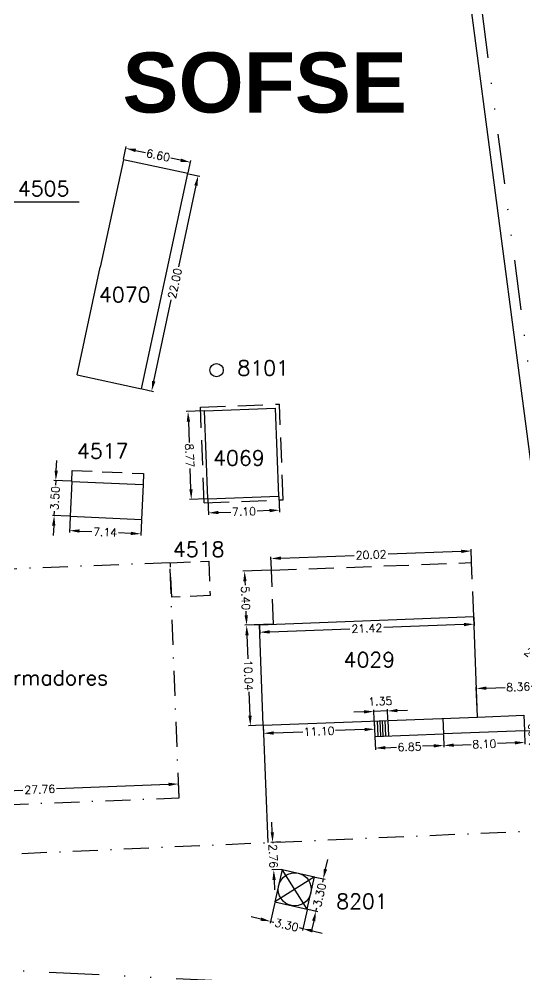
# Model space of a CAD drawing. Header units: metres. Extents: x -2640 to -492, y 2614 to 2999.
# Drawn here: x -1172.5 to -1121.9, y 2753.8 to 2849.3 of the extents above; entities that cross this region are included whole.
import ezdxf

# ---------------------------------------------------------------- set-up
doc = ezdxf.new("R2010")
doc.units = ezdxf.units.M
doc.header["$LTSCALE"] = 10
doc.header["$MEASUREMENT"] = 0
for name, pattern in [('DASHDOT2', [0.5, 0.25, -0.125, 0, -0.125]), ('DIVIDE', [1.25, 0.5, -0.25, 0, -0.25, 0, -0.25]), ('HIDDEN', [0.375, 0.25, -0.125])]:
    doc.linetypes.add(name, pattern=pattern)
doc.layers.get('DEFPOINTS').update_dxf_attribs({"linetype": 'CONTINUOUS'})
for name, color, linetype in [('CALLES', 2, 'CONTINUOUS'), ('COTAS', 2, 'CONTINUOUS'), ('EDIFICIOS', 4, 'CONTINUOUS'), ('LIMITE', 2, 'DASHDOT2'), ('LINE_02', 2, 'CONTINUOUS'), ('PROYEC', 2, 'HIDDEN'), ('TEXT-03', 3, 'CONTINUOUS'), ('Titulo (Solo límites)', 102, 'DIVIDE'), ('TMR', 220, 'CONTINUOUS')]:
    doc.layers.add(name, color=color, linetype=linetype)
doc.styles.add('ROMANS', font='romans.shx')
doc.styles.add('SANSSERIFBOLD', font='sasb____.pfb', dxfattribs={"width": 0.8, "height": 8})
doc.dimstyles.new('CHICAS', dxfattribs={"dimtxt": 0.8, "dimasz": 1, "dimexe": 0.18, "dimexo": 0.0625, "dimgap": 0.09, "dimtad": 0, "dimzin": 0, "dimdsep": 46, "dimtxsty": 'ROMANS', "dimcen": 0.09, "dimclrd": 1, "dimclre": 1, "dimclrt": 7, "dimadec": 0, "dimazin": 0, "dimtfac": 1, "dimtmove": 2, "dimatfit": 3, "dimfxl": 0, "dimtolj": 1, "dimtzin": 0, "dimarcsym": 0})

# ---------------------------------------------------------------- blocks, each defined once
blk = doc.blocks.new('*D317')
at = {"layer": 'COTAS', "color": 1, "lineweight": -2}
for p, q in [((-1153.996, 2810.12), (-1155.772, 2810.053)), ((-1155.555, 2809.061), (-1155.476, 2806.986)), ((-1155.299, 2802.296), (-1155.378, 2804.37)), ((-1153.665, 2801.356), (-1155.442, 2801.289))]:
    blk.add_line(p, q, dxfattribs=at)
at = {"layer": 'COTAS', "color": 1}
for points in [[(-1155.388, 2809.067), (-1155.721, 2809.054), (-1155.592, 2810.06)], [(-1155.133, 2802.302), (-1155.466, 2802.289), (-1155.262, 2801.296)]]:
    blk.add_solid(points, dxfattribs=at)
at = {"layer": 'DEFPOINTS', "color": 0}
for p in [(-1155.592, 2810.06), (-1153.933, 2810.123), (-1153.603, 2801.359)]:
    blk.add_point(p, dxfattribs=at)
at = {"layer": 'COTAS', "color": 7, "insert": (-1155.427, 2805.678), "char_height": 0.8, "attachment_point": 5, "rotation": 272.16003, "style": 'ROMANS'}
blk.add_mtext('\\A1;8.77', dxfattribs=at)
blk = doc.blocks.new('*D318')
at = {"layer": 'COTAS', "color": 1, "lineweight": -2}
for p, q in [((-1153.601, 2801.296), (-1153.543, 2799.76)), ((-1146.506, 2801.564), (-1146.448, 2800.027)), ((-1152.55, 2799.977), (-1151.31, 2800.024)), ((-1147.454, 2800.169), (-1148.694, 2800.123))]:
    blk.add_line(p, q, dxfattribs=at)
at = {"layer": 'COTAS', "color": 1}
for points in [[(-1152.556, 2800.144), (-1152.544, 2799.811), (-1153.549, 2799.939)], [(-1147.46, 2800.336), (-1147.447, 2800.003), (-1146.454, 2800.207)]]:
    blk.add_solid(points, dxfattribs=at)
at = {"layer": 'DEFPOINTS', "color": 0}
for p in [(-1153.603, 2801.359), (-1146.508, 2801.626), (-1153.549, 2799.939)]:
    blk.add_point(p, dxfattribs=at)
at = {"layer": 'COTAS', "color": 7, "insert": (-1150.002, 2800.073), "char_height": 0.8, "attachment_point": 5, "rotation": 2.16003, "style": 'ROMANS'}
blk.add_mtext('\\A1;7.10', dxfattribs=at)
blk = doc.blocks.new('*D319')
at = {"layer": 'COTAS', "color": 1, "lineweight": -2}
for p, q in [((-1147.322, 2794.211), (-1150.122, 2794.105)), ((-1149.905, 2793.112), (-1149.89, 2792.722)), ((-1149.777, 2789.715), (-1149.791, 2790.105)), ((-1147.118, 2788.814), (-1149.919, 2788.709))]:
    blk.add_line(p, q, dxfattribs=at)
at = {"layer": 'COTAS', "color": 1}
for points in [[(-1149.738, 2793.119), (-1150.071, 2793.106), (-1149.942, 2794.112)], [(-1149.61, 2789.721), (-1149.943, 2789.709), (-1149.739, 2788.715)]]:
    blk.add_solid(points, dxfattribs=at)
at = {"layer": 'DEFPOINTS', "color": 0}
for p in [(-1147.259, 2794.213), (-1149.739, 2788.715), (-1147.056, 2788.817)]:
    blk.add_point(p, dxfattribs=at)
at = {"layer": 'COTAS', "color": 7, "insert": (-1149.841, 2791.414), "char_height": 0.8, "attachment_point": 5, "rotation": 272.16003, "style": 'ROMANS'}
blk.add_mtext('\\A1;5.40', dxfattribs=at)
blk = doc.blocks.new('*D320')
at = {"layer": 'COTAS', "color": 1, "lineweight": -2}
for p, q in [((-1128.296, 2796.092), (-1135.611, 2795.816)), ((-1127.256, 2795.03), (-1127.304, 2796.31)), ((-1147.261, 2794.275), (-1147.31, 2795.555)), ((-1146.304, 2795.413), (-1138.989, 2795.689))]:
    blk.add_line(p, q, dxfattribs=at)
at = {"layer": 'COTAS', "color": 1}
for points in [[(-1128.303, 2796.259), (-1128.29, 2795.925), (-1127.297, 2796.13)], [(-1146.31, 2795.579), (-1146.297, 2795.246), (-1147.303, 2795.375)]]:
    blk.add_solid(points, dxfattribs=at)
at = {"layer": 'DEFPOINTS', "color": 0}
for p in [(-1127.297, 2796.13), (-1147.259, 2794.213), (-1127.253, 2794.967)]:
    blk.add_point(p, dxfattribs=at)
at = {"layer": 'COTAS', "color": 7, "insert": (-1137.3, 2795.752), "char_height": 0.8, "attachment_point": 5, "rotation": 2.16003, "style": 'ROMANS'}
blk.add_mtext('\\A1;20.02', dxfattribs=at)
blk = doc.blocks.new('*D321')
at = {"layer": 'COTAS', "color": 1, "lineweight": -2}
for p, q in [((-1162.034, 2835.291), (-1161.765, 2836.536)), ((-1160.826, 2836.149), (-1159.838, 2835.936)), ((-1156.329, 2835.18), (-1157.316, 2835.393)), ((-1155.582, 2833.9), (-1155.314, 2835.145))]:
    blk.add_line(p, q, dxfattribs=at)
at = {"layer": 'COTAS', "color": 1}
for points in [[(-1160.791, 2836.312), (-1160.861, 2835.986), (-1161.803, 2836.36)], [(-1156.294, 2835.343), (-1156.364, 2835.017), (-1155.351, 2834.969)]]:
    blk.add_solid(points, dxfattribs=at)
at = {"layer": 'DEFPOINTS', "color": 0}
for p in [(-1161.803, 2836.36), (-1162.047, 2835.23), (-1155.595, 2833.839)]:
    blk.add_point(p, dxfattribs=at)
at = {"layer": 'COTAS', "color": 7, "insert": (-1158.577, 2835.664), "char_height": 0.8, "attachment_point": 5, "rotation": 347.83681, "style": 'ROMANS'}
blk.add_mtext('\\A1;6.60', dxfattribs=at)
blk = doc.blocks.new('*D322')
at = {"layer": 'COTAS', "color": 1, "lineweight": -2}
for p, q in [((-1155.534, 2833.826), (-1154.412, 2833.584)), ((-1154.799, 2832.645), (-1156.55, 2824.521)), ((-1159.013, 2813.094), (-1157.262, 2821.217)), ((-1160.169, 2812.32), (-1159.048, 2812.078))]:
    blk.add_line(p, q, dxfattribs=at)
at = {"layer": 'COTAS', "color": 1}
for points in [[(-1154.962, 2832.68), (-1154.636, 2832.61), (-1154.588, 2833.622)], [(-1159.176, 2813.129), (-1158.85, 2813.059), (-1159.224, 2812.116)]]:
    blk.add_solid(points, dxfattribs=at)
at = {"layer": 'DEFPOINTS', "color": 0}
for p in [(-1155.595, 2833.839), (-1160.23, 2812.333), (-1159.224, 2812.116)]:
    blk.add_point(p, dxfattribs=at)
at = {"layer": 'COTAS', "color": 7, "insert": (-1156.906, 2822.869), "char_height": 0.8, "attachment_point": 5, "rotation": 77.83681, "style": 'ROMANS'}
blk.add_mtext('\\A1;22.00', dxfattribs=at)
blk = doc.blocks.new('*D332')
at = {"layer": 'COTAS', "color": 1, "lineweight": -2}
for p, q in [((-1118.445, 2783.249), (-1118.418, 2782.527)), ((-1126.674, 2779.601), (-1126.786, 2782.571)), ((-1125.78, 2782.429), (-1123.91, 2782.5)), ((-1119.424, 2782.669), (-1121.294, 2782.598))]:
    blk.add_line(p, q, dxfattribs=at)
at = {"layer": 'COTAS', "color": 1}
for points in [[(-1119.43, 2782.836), (-1119.418, 2782.502), (-1118.425, 2782.707)], [(-1125.786, 2782.596), (-1125.773, 2782.263), (-1126.779, 2782.392)]]:
    blk.add_solid(points, dxfattribs=at)
at = {"layer": 'DEFPOINTS', "color": 0}
for p in [(-1118.448, 2783.311), (-1118.425, 2782.707), (-1126.671, 2779.538)]:
    blk.add_point(p, dxfattribs=at)
at = {"layer": 'COTAS', "color": 7, "insert": (-1122.602, 2782.549), "char_height": 0.8, "attachment_point": 5, "rotation": 2.16003, "style": 'ROMANS'}
blk.add_mtext('\\A1;8.36', dxfattribs=at)
blk = doc.blocks.new('*D333')
at = {"layer": 'COTAS', "color": 1, "lineweight": -2}
for p, q in [((-1119.685, 2779.262), (-1119.723, 2780.261)), ((-1121.924, 2778.176), (-1119.468, 2778.269)), ((-1119.648, 2778.262), (-1119.61, 2777.263)), ((-1118.284, 2777.313), (-1119.79, 2777.256)), ((-1119.572, 2776.264), (-1119.535, 2775.264))]:
    blk.add_line(p, q, dxfattribs=at)
at = {"layer": 'COTAS', "color": 1}
for points in [[(-1119.852, 2779.255), (-1119.519, 2779.268), (-1119.648, 2778.262)], [(-1119.739, 2776.257), (-1119.406, 2776.27), (-1119.61, 2777.263)]]:
    blk.add_solid(points, dxfattribs=at)
at = {"layer": 'DEFPOINTS', "color": 0}
for p in [(-1121.987, 2778.174), (-1119.61, 2777.263), (-1118.222, 2777.315)]:
    blk.add_point(p, dxfattribs=at)
at = {"layer": 'COTAS', "color": 7, "insert": (-1121.143, 2777.705), "char_height": 0.8, "attachment_point": 5, "rotation": 92.16003, "style": 'ROMANS'}
blk.add_mtext('\\A1;1.00', dxfattribs=at)
blk = doc.blocks.new('*D336')
at = {"layer": 'COTAS', "color": 1, "lineweight": -2}
for p, q in [((-1121.984, 2778.112), (-1121.936, 2776.822)), ((-1130.078, 2777.806), (-1130.03, 2776.517)), ((-1129.037, 2776.735), (-1127.298, 2776.8)), ((-1122.942, 2776.964), (-1124.681, 2776.899))]:
    blk.add_line(p, q, dxfattribs=at)
at = {"layer": 'COTAS', "color": 1}
for points in [[(-1122.948, 2777.131), (-1122.935, 2776.798), (-1121.942, 2777.002)], [(-1129.044, 2776.901), (-1129.031, 2776.568), (-1130.037, 2776.697)]]:
    blk.add_solid(points, dxfattribs=at)
at = {"layer": 'DEFPOINTS', "color": 0}
for p in [(-1121.987, 2778.174), (-1130.081, 2777.869), (-1121.942, 2777.002)]:
    blk.add_point(p, dxfattribs=at)
at = {"layer": 'COTAS', "color": 7, "insert": (-1125.99, 2776.849), "char_height": 0.8, "attachment_point": 5, "rotation": 2.16003, "style": 'ROMANS'}
blk.add_mtext('\\A1;8.10', dxfattribs=at)
blk = doc.blocks.new('*D337')
at = {"layer": 'COTAS', "color": 1, "lineweight": -2}
for p, q in [((-1136.924, 2777.548), (-1136.875, 2776.259)), ((-1130.078, 2777.806), (-1130.03, 2776.517)), ((-1135.882, 2776.476), (-1134.748, 2776.519)), ((-1131.036, 2776.659), (-1132.17, 2776.616))]:
    blk.add_line(p, q, dxfattribs=at)
at = {"layer": 'COTAS', "color": 1}
for points in [[(-1135.889, 2776.643), (-1135.876, 2776.31), (-1136.882, 2776.439)], [(-1131.042, 2776.826), (-1131.03, 2776.493), (-1130.037, 2776.697)]]:
    blk.add_solid(points, dxfattribs=at)
at = {"layer": 'DEFPOINTS', "color": 0}
for p in [(-1136.926, 2777.611), (-1130.081, 2777.869), (-1136.882, 2776.439)]:
    blk.add_point(p, dxfattribs=at)
at = {"layer": 'COTAS', "color": 7, "insert": (-1133.459, 2776.568), "char_height": 0.8, "attachment_point": 5, "rotation": 2.16003, "style": 'ROMANS'}
blk.add_mtext('\\A1;6.85', dxfattribs=at)
blk = doc.blocks.new('*D338')
at = {"layer": 'COTAS', "color": 1, "lineweight": -2}
for p, q in [((-1138.019, 2780.06), (-1139.018, 2780.022)), ((-1136.986, 2779.212), (-1137.027, 2780.277)), ((-1135.671, 2780.148), (-1137.02, 2780.097)), ((-1135.637, 2779.263), (-1135.678, 2780.328)), ((-1134.671, 2780.186), (-1133.672, 2780.224))]:
    blk.add_line(p, q, dxfattribs=at)
at = {"layer": 'COTAS', "color": 1}
for points in [[(-1138.025, 2780.226), (-1138.013, 2779.893), (-1137.02, 2780.097)], [(-1134.678, 2780.353), (-1134.665, 2780.02), (-1135.671, 2780.148)]]:
    blk.add_solid(points, dxfattribs=at)
at = {"layer": 'DEFPOINTS', "color": 0}
for p in [(-1137.02, 2780.097), (-1136.984, 2779.149), (-1135.635, 2779.2)]:
    blk.add_point(p, dxfattribs=at)
at = {"layer": 'COTAS', "color": 7, "insert": (-1136.383, 2781.122), "char_height": 0.8, "attachment_point": 5, "rotation": 2.16003, "style": 'ROMANS'}
blk.add_mtext('\\A1;1.35', dxfattribs=at)
blk = doc.blocks.new('*D339')
at = {"layer": 'COTAS', "color": 1, "lineweight": -2}
for p, q in [((-1136.982, 2779.087), (-1136.946, 2778.149)), ((-1148.074, 2778.669), (-1148.038, 2777.731)), ((-1147.046, 2777.948), (-1144.131, 2778.058)), ((-1137.952, 2778.291), (-1140.867, 2778.181))]:
    blk.add_line(p, q, dxfattribs=at)
at = {"layer": 'COTAS', "color": 1}
for points in [[(-1147.052, 2778.115), (-1147.04, 2777.782), (-1148.045, 2777.91)], [(-1137.959, 2778.458), (-1137.946, 2778.125), (-1136.953, 2778.329)]]:
    blk.add_solid(points, dxfattribs=at)
at = {"layer": 'DEFPOINTS', "color": 0}
for p in [(-1136.984, 2779.149), (-1148.076, 2778.731), (-1136.953, 2778.329)]:
    blk.add_point(p, dxfattribs=at)
at = {"layer": 'COTAS', "color": 7, "insert": (-1142.499, 2778.12), "char_height": 0.8, "attachment_point": 5, "rotation": 2.16003, "style": 'ROMANS'}
blk.add_mtext('\\A1;11.10', dxfattribs=at)
blk = doc.blocks.new('*D340')
at = {"layer": 'COTAS', "color": 1, "lineweight": -2}
for p, q in [((-1127.047, 2789.509), (-1127.015, 2788.638)), ((-1148.452, 2788.701), (-1148.419, 2787.831)), ((-1128.021, 2788.78), (-1136.035, 2788.478)), ((-1147.427, 2788.048), (-1139.413, 2788.351))]:
    blk.add_line(p, q, dxfattribs=at)
at = {"layer": 'COTAS', "color": 1}
for points in [[(-1128.027, 2788.947), (-1128.014, 2788.614), (-1127.021, 2788.818)], [(-1147.433, 2788.215), (-1147.421, 2787.882), (-1148.426, 2788.011)]]:
    blk.add_solid(points, dxfattribs=at)
at = {"layer": 'DEFPOINTS', "color": 0}
for p in [(-1127.05, 2789.571), (-1148.455, 2788.764), (-1148.426, 2788.011)]:
    blk.add_point(p, dxfattribs=at)
at = {"layer": 'COTAS', "color": 7, "insert": (-1137.724, 2788.414), "char_height": 0.8, "attachment_point": 5, "rotation": 2.16003, "style": 'ROMANS'}
blk.add_mtext('\\A1;21.42', dxfattribs=at)
blk = doc.blocks.new('*D341')
at = {"layer": 'COTAS', "color": 1, "lineweight": -2}
for p, q in [((-1148.517, 2788.762), (-1149.919, 2788.709)), ((-1149.701, 2787.716), (-1149.612, 2785.35)), ((-1149.398, 2779.682), (-1149.487, 2782.048)), ((-1148.139, 2778.729), (-1149.54, 2778.676))]:
    blk.add_line(p, q, dxfattribs=at)
at = {"layer": 'COTAS', "color": 1}
for points in [[(-1149.535, 2787.722), (-1149.868, 2787.71), (-1149.739, 2788.715)], [(-1149.232, 2779.688), (-1149.565, 2779.676), (-1149.36, 2778.683)]]:
    blk.add_solid(points, dxfattribs=at)
at = {"layer": 'DEFPOINTS', "color": 0}
for p in [(-1149.739, 2788.715), (-1148.455, 2788.764), (-1148.076, 2778.731)]:
    blk.add_point(p, dxfattribs=at)
at = {"layer": 'COTAS', "color": 7, "insert": (-1149.55, 2783.699), "char_height": 0.8, "attachment_point": 5, "rotation": 272.16003, "style": 'ROMANS'}
blk.add_mtext('\\A1;10.04', dxfattribs=at)
blk = doc.blocks.new('*D342')
at = {"layer": 'COTAS', "color": 1, "lineweight": -2}
for p, q in [((-1146.918, 2761.023), (-1147.389, 2758.953)), ((-1143.7, 2760.29), (-1144.171, 2758.22)), ((-1148.324, 2759.35), (-1149.299, 2759.572)), ((-1147.349, 2759.128), (-1147.016, 2759.052)), ((-1144.131, 2758.395), (-1144.464, 2758.471)), ((-1143.156, 2758.173), (-1142.181, 2757.951))]:
    blk.add_line(p, q, dxfattribs=at)
at = {"layer": 'COTAS', "color": 1}
for points in [[(-1148.287, 2759.513), (-1148.361, 2759.188), (-1147.349, 2759.128)], [(-1143.119, 2758.336), (-1143.193, 2758.011), (-1144.131, 2758.395)]]:
    blk.add_solid(points, dxfattribs=at)
at = {"layer": 'DEFPOINTS', "color": 0}
for p in [(-1146.904, 2761.084), (-1143.686, 2760.351), (-1144.131, 2758.395)]:
    blk.add_point(p, dxfattribs=at)
at = {"layer": 'COTAS', "color": 7, "insert": (-1145.74, 2758.762), "char_height": 0.8, "attachment_point": 5, "rotation": 347.17213, "style": 'ROMANS'}
blk.add_mtext('\\A1;3.30', dxfattribs=at)
blk = doc.blocks.new('*D343')
at = {"layer": 'COTAS', "color": 1, "lineweight": -2}
for p, q in [((-1141.858, 2764.345), (-1141.636, 2765.32)), ((-1142.892, 2763.555), (-1141.904, 2763.33)), ((-1142.08, 2763.37), (-1142.156, 2763.037)), ((-1143.625, 2760.337), (-1142.637, 2760.112)), ((-1142.813, 2760.152), (-1142.737, 2760.485)), ((-1143.035, 2759.177), (-1143.257, 2758.202))]:
    blk.add_line(p, q, dxfattribs=at)
at = {"layer": 'COTAS', "color": 1}
for points in [[(-1142.02, 2764.382), (-1141.695, 2764.308), (-1142.08, 2763.37)], [(-1143.197, 2759.214), (-1142.872, 2759.14), (-1142.813, 2760.152)]]:
    blk.add_solid(points, dxfattribs=at)
at = {"layer": 'DEFPOINTS', "color": 0}
for p in [(-1142.953, 2763.569), (-1143.686, 2760.351), (-1142.813, 2760.152)]:
    blk.add_point(p, dxfattribs=at)
at = {"layer": 'COTAS', "color": 7, "insert": (-1142.446, 2761.761), "char_height": 0.8, "attachment_point": 5, "rotation": 77.17213, "style": 'ROMANS'}
blk.add_mtext('\\A1;3.30', dxfattribs=at)
blk = doc.blocks.new('*D344')
at = {"layer": 'COTAS', "color": 1, "lineweight": -2}
for p, q in [((-1147.173, 2768.026), (-1147.211, 2769.025)), ((-1146.337, 2767.057), (-1147.315, 2767.02)), ((-1147.135, 2767.027), (-1147.133, 2766.956)), ((-1146.233, 2764.299), (-1147.211, 2764.262)), ((-1147.031, 2764.269), (-1147.034, 2764.34)), ((-1146.994, 2763.27), (-1146.956, 2762.27))]:
    blk.add_line(p, q, dxfattribs=at)
at = {"layer": 'COTAS', "color": 1}
for points in [[(-1147.006, 2768.032), (-1147.339, 2768.02), (-1147.135, 2767.027)], [(-1146.827, 2763.276), (-1147.16, 2763.263), (-1147.031, 2764.269)]]:
    blk.add_solid(points, dxfattribs=at)
at = {"layer": 'DEFPOINTS', "color": 0}
for p in [(-1146.275, 2767.059), (-1147.031, 2764.269), (-1146.171, 2764.301)]:
    blk.add_point(p, dxfattribs=at)
at = {"layer": 'COTAS', "color": 7, "insert": (-1147.083, 2765.648), "char_height": 0.8, "attachment_point": 5, "rotation": 272.16003, "style": 'ROMANS'}
blk.add_mtext('\\A1;2.76', dxfattribs=at)
blk = doc.blocks.new('*D349')
at = {"layer": 'COTAS', "color": 1, "lineweight": -2}
for p, q in [((-1183.28, 2771.809), (-1172.098, 2772.245)), ((-1157.539, 2772.814), (-1168.721, 2772.377)), ((-1156.488, 2771.53), (-1156.547, 2773.032)), ((-1184.227, 2770.447), (-1184.286, 2771.95))]:
    blk.add_line(p, q, dxfattribs=at)
at = {"layer": 'COTAS', "color": 1}
for points in [[(-1157.546, 2772.98), (-1157.533, 2772.647), (-1156.54, 2772.853)], [(-1183.286, 2771.975), (-1183.273, 2771.642), (-1184.279, 2771.77)]]:
    blk.add_solid(points, dxfattribs=at)
at = {"layer": 'DEFPOINTS', "color": 0}
for p in [(-1156.54, 2772.853), (-1156.486, 2771.467), (-1184.225, 2770.384)]:
    blk.add_point(p, dxfattribs=at)
at = {"layer": 'COTAS', "color": 7, "insert": (-1170.409, 2772.311), "char_height": 0.8, "attachment_point": 5, "rotation": 2.23552, "style": 'ROMANS'}
blk.add_mtext('\\A1;27.76', dxfattribs=at)
blk = doc.blocks.new('*D495')
at = {"layer": 'COTAS', "color": 1, "lineweight": -2}
for p, q in [((-1167.375, 2799.532), (-1167.446, 2797.994)), ((-1160.243, 2799.203), (-1160.314, 2797.665)), ((-1166.439, 2798.128), (-1165.198, 2798.071)), ((-1161.304, 2797.891), (-1162.545, 2797.948))]:
    blk.add_line(p, q, dxfattribs=at)
at = {"layer": 'COTAS', "color": 1}
for points in [[(-1166.431, 2798.294), (-1166.447, 2797.961), (-1167.438, 2798.174)], [(-1161.297, 2798.057), (-1161.312, 2797.724), (-1160.305, 2797.844)]]:
    blk.add_solid(points, dxfattribs=at)
at = {"layer": 'DEFPOINTS', "color": 0}
for p in [(-1167.372, 2799.595), (-1160.24, 2799.265), (-1167.438, 2798.174)]:
    blk.add_point(p, dxfattribs=at)
at = {"layer": 'COTAS', "color": 7, "insert": (-1163.872, 2798.009), "char_height": 0.8, "attachment_point": 5, "rotation": 357.35356, "style": 'ROMANS'}
blk.add_mtext('\\A1;7.14', dxfattribs=at)
blk = doc.blocks.new('*D496')
at = {"layer": 'COTAS', "color": 1, "lineweight": -2}
for p, q in [((-1168.759, 2804.164), (-1168.713, 2805.163)), ((-1167.273, 2803.094), (-1168.985, 2803.173)), ((-1168.805, 2803.165), (-1168.825, 2802.724)), ((-1168.966, 2799.669), (-1168.946, 2800.109)), ((-1167.435, 2799.598), (-1169.146, 2799.677)), ((-1169.013, 2798.67), (-1169.059, 2797.671))]:
    blk.add_line(p, q, dxfattribs=at)
at = {"layer": 'COTAS', "color": 1}
for points in [[(-1168.925, 2804.171), (-1168.592, 2804.156), (-1168.805, 2803.165)], [(-1169.179, 2798.677), (-1168.846, 2798.662), (-1168.966, 2799.669)]]:
    blk.add_solid(points, dxfattribs=at)
at = {"layer": 'DEFPOINTS', "color": 0}
for p in [(-1168.805, 2803.165), (-1167.211, 2803.091), (-1167.372, 2799.595)]:
    blk.add_point(p, dxfattribs=at)
at = {"layer": 'COTAS', "color": 7, "insert": (-1168.886, 2801.417), "char_height": 0.8, "attachment_point": 5, "rotation": 87.35356, "style": 'ROMANS'}
blk.add_mtext('\\A1;3.50', dxfattribs=at)
blk = doc.blocks.new('*D593')
at = {"layer": 'CALLES', "color": 1, "lineweight": -2}
for start, end in [(196.93778, 224.02051), (240.91719, 267.99992)]:
    blk.add_arc((-1127.937, 2862.95), 6.058, start, end, dxfattribs=at)
at = {"layer": 'CALLES', "color": 1}
for points in [[(-1133.895, 2861.15), (-1133.569, 2861.221), (-1133.943, 2862.163)], [(-1128.156, 2857.063), (-1128.14, 2856.73), (-1127.149, 2856.944)]]:
    blk.add_solid(points, dxfattribs=at)
at = {"layer": 'DEFPOINTS', "color": 0}
for p in [(-1059.855, 2871.876), (-1127.937, 2862.95), (-1132.745, 2859.265), (-1209.628, 2852.241), (-1117.857, 2786.066)]:
    blk.add_point(p, dxfattribs=at)
at = {"layer": 'CALLES', "color": 7, "insert": (-1131.627, 2858.146), "char_height": 0.8, "attachment_point": 5, "rotation": 322.46885, "style": 'ROMANS'}
blk.add_mtext('\\A1;90°', dxfattribs=at)
blk = doc.blocks.new('*D594')
at = {"layer": 'DEFPOINTS', "color": 0}
for p in [(-1119.292, 2797.005), (-1106.802, 2787.232), (-1120.187, 2785.781), (-1117.857, 2786.066)]:
    blk.add_point(p, dxfattribs=at)
at = {"layer": 'LINE_02', "color": 1, "lineweight": -2}
for p, q in [((-1119.283, 2796.943), (-1118.139, 2788.214)), ((-1106.864, 2787.225), (-1115.703, 2786.293))]:
    blk.add_line(p, q, dxfattribs=at)
for start, end in [(122.07236, 191.09662), (272.39108, 341.41534)]:
    blk.add_arc((-1117.857, 2786.066), 2.347, start, end, dxfattribs=at)
at = {"layer": 'LINE_02', "color": 1}
for points in [[(-1119.16, 2788.212), (-1119.047, 2787.898), (-1118.162, 2788.393)], [(-1115.799, 2785.336), (-1115.467, 2785.3), (-1115.524, 2786.312)]]:
    blk.add_solid(points, dxfattribs=at)
at = {"layer": 'LINE_02', "color": 7, "insert": (-1119.31, 2784.223), "char_height": 0.8, "attachment_point": 5, "rotation": 321.74385, "style": 'ROMANS'}
blk.add_mtext('\\A1;268°33\'0.0"', dxfattribs=at)
blk = doc.blocks.new('*D597')
at = {"layer": 'CALLES', "color": 1, "lineweight": -2}
for start, end in [(340.44593, 0.96333), (278.74104, 299.25844)]:
    blk.add_arc((-1211.264, 2852.026), 8.812, start, end, dxfattribs=at)
at = {"layer": 'CALLES', "color": 1}
for points in [[(-1202.619, 2852.162), (-1202.287, 2852.187), (-1202.527, 2853.172)], [(-1209.909, 2843.151), (-1209.941, 2843.482), (-1210.92, 2843.221)]]:
    blk.add_solid(points, dxfattribs=at)
at = {"layer": 'DEFPOINTS', "color": 0}
for p in [(-1059.855, 2871.876), (-1209.628, 2852.241), (-1211.2, 2850.377), (-1206.339, 2844.719), (-1207.513, 2755.949)]:
    blk.add_point(p, dxfattribs=at)
at = {"layer": 'CALLES', "color": 7, "insert": (-1204.528, 2846.345), "char_height": 0.8, "attachment_point": 5, "rotation": 49.85218, "style": 'ROMANS'}
blk.add_mtext('\\A1;95°14\'0.0"', dxfattribs=at)

msp = doc.modelspace()

# ---------------------------------------------------------------- linework, layer by layer
at = {"layer": 'COTAS', "color": 1}
for p, q in [((-1173.004, 2831.023), (-1166.475, 2831.023)), ((-1148.076, 2778.731), (-1147.634, 2766.999))]:
    msp.add_line(p, q, dxfattribs=at)
at = {"layer": 'COTAS'}
for p, q in [((-1136.984, 2779.149), (-1136.926, 2777.611)), ((-1136.696, 2779.16), (-1136.638, 2777.621)), ((-1136.43, 2779.17), (-1136.372, 2777.631)), ((-1136.194, 2779.179), (-1136.136, 2777.64)), ((-1135.92, 2779.19), (-1135.862, 2777.651)), ((-1135.635, 2779.2), (-1135.577, 2777.661)), ((-1130.139, 2779.408), (-1130.081, 2777.869)), ((-1136.926, 2777.611), (-1130.081, 2777.869)), ((-1146.171, 2764.301), (-1146.904, 2761.084)), ((-1143.686, 2760.351), (-1146.171, 2764.301)), ((-1146.171, 2764.301), (-1142.953, 2763.569)), ((-1142.953, 2763.569), (-1146.904, 2761.084)), ((-1143.686, 2760.351), (-1142.953, 2763.569)), ((-1146.904, 2761.084), (-1143.686, 2760.351))]:
    msp.add_line(p, q, dxfattribs=at)
msp.add_circle((-1144.928, 2762.326), 1.65, dxfattribs=at)
at = {"layer": 'EDIFICIOS'}
for p, q in [((-1162.047, 2835.23), (-1164.364, 2824.477)), ((-1155.595, 2833.839), (-1162.047, 2835.23)), ((-1160.23, 2812.333), (-1155.595, 2833.839)), ((-1166.682, 2813.724), (-1164.364, 2824.477)), ((-1166.682, 2813.724), (-1160.23, 2812.333)), ((-1153.933, 2810.123), (-1146.839, 2810.39)), ((-1153.603, 2801.359), (-1153.933, 2810.123)), ((-1146.508, 2801.626), (-1146.839, 2810.39)), ((-1167.211, 2803.091), (-1167.372, 2799.595)), ((-1167.211, 2803.091), (-1160.078, 2802.761)), ((-1160.078, 2802.761), (-1160.24, 2799.265)), ((-1153.603, 2801.359), (-1146.508, 2801.626)), ((-1167.372, 2799.595), (-1160.24, 2799.265)), ((-1148.455, 2788.764), (-1127.05, 2789.571)), ((-1126.671, 2779.538), (-1127.05, 2789.571)), ((-1148.076, 2778.731), (-1148.455, 2788.764)), ((-1148.076, 2778.731), (-1126.671, 2779.538))]:
    msp.add_line(p, q, dxfattribs=at)
at = {"layer": 'EDIFICIOS', "color": 2}
for p, q in [((-1126.671, 2779.538), (-1122.045, 2779.713)), ((-1122.045, 2779.713), (-1121.987, 2778.174)), ((-1121.987, 2778.174), (-1130.081, 2777.869))]:
    msp.add_line(p, q, dxfattribs=at)
at = {"layer": 'EDIFICIOS', "color": 4}
msp.add_circle((-1152.74, 2814.2), 0.665, dxfattribs=at)
at = {"layer": 'LIMITE'}
msp.add_line((-1187.476, 2765.241), (-1117.882, 2768.312), dxfattribs=at)
msp.add_lwpolyline([(-1184.225, 2770.384), (-1156.486, 2771.467), (-1157.403, 2794.96), (-1190.078, 2793.684)], dxfattribs=at)
at = {"layer": 'PROYEC'}
for p, q in [((-1154.348, 2810.507), (-1146.454, 2810.805)), ((-1153.988, 2800.944), (-1154.348, 2810.507)), ((-1146.093, 2801.242), (-1146.454, 2810.805)), ((-1153.988, 2800.944), (-1146.093, 2801.242)), ((-1147.259, 2794.213), (-1127.253, 2794.967)), ((-1147.056, 2788.817), (-1147.259, 2794.213)), ((-1127.05, 2789.571), (-1127.253, 2794.967))]:
    msp.add_line(p, q, dxfattribs=at)
at = {"layer": 'PROYEC', "ltscale": 0.8}
msp.add_lwpolyline([(-1167.211, 2803.091), (-1167.16, 2804.19), (-1160.027, 2803.86), (-1160.078, 2802.761)], dxfattribs=at)
msp.add_lwpolyline([(-1153.516, 2795.111), (-1153.382, 2791.674), (-1157.219, 2791.524), (-1157.353, 2794.962)], close=True, dxfattribs=at)
at = {"layer": 'Titulo (Solo límites)'}
for p, q in [((-1127.937, 2862.95), (-1117.857, 2786.066)), ((-1207.513, 2755.949), (-1042.446, 2747.762))]:
    msp.add_line(p, q, dxfattribs=at)
at = {"layer": 'TMR'}
msp.add_line((-1118.722, 2784.969), (-1128.798, 2861.829), dxfattribs=at)

# ---------------------------------------------------------------- texts
at = {"layer": 'TEXT-03', "color": 4, "style": 'ROMANS'}
for s, p in [('4505', (-1172.593, 2831.597)), ('4070', (-1164.487, 2820.989)), ('8101', (-1150.659, 2813.663)), ('4517', (-1166.682, 2805.371)), ('4069', (-1153.078, 2804.672)), ('4029', (-1140.046, 2784.508)), ('8201', (-1140.782, 2760.368))]:
    msp.add_text(s, height=1.5, dxfattribs=at).set_placement(p)
msp.add_text('4518', height=1.5, rotation=0.07549, dxfattribs=at).set_placement((-1157.095, 2795.549))
at = {"layer": 'TEXT-03', "color": 2, "style": 'ROMANS'}
msp.add_text('Transformadores', height=1.5, dxfattribs=at).set_placement((-1180.492, 2782.735))
at = {"layer": 'TMR', "style": 'SANSSERIFBOLD'}
msp.add_text('SOFSE', height=6, dxfattribs=at).set_placement((-1162.136, 2839.938))

# ---------------------------------------------------------------- dimensions: what is measured, and where the dimension line sits
at = {"layer": 'CALLES'}
dim = msp.add_angular_dim_2l(base=(-1206.338827, 2844.719037), line1=((-1209.627872, 2852.240709), (-1059.854843, 2871.875867)), line2=((-1211.199511, 2850.377486), (-1207.513329, 2755.949407)), dimstyle='CHICAS', override={"dimaunit": 1, "dimadec": 5}, dxfattribs=at)
dim.commit()
dim.dimension.update_dxf_attribs({"geometry": '*D597', "text_midpoint": (-1204.528134, 2846.344596)})
dim = msp.add_angular_dim_2l(base=(-1132.745, 2859.265), line1=((-1127.937, 2862.95), (-1117.857, 2786.066)), line2=((-1209.628, 2852.241), (-1059.855, 2871.876)), dimstyle='CHICAS', dxfattribs=at)
dim.commit()
dim.dimension.update_dxf_attribs({"geometry": '*D593', "text_midpoint": (-1131.627, 2858.146)})
at = {"layer": 'COTAS'}
for p1, p2, distance, picture, middle in [((-1155.595, 2833.839), (-1162.047, 2835.23), -1.156, '*D321', (-1158.577, 2835.664)), ((-1155.595, 2833.839), (-1160.23, 2812.333), 1.03, '*D322', (-1156.906, 2822.869)), ((-1153.603, 2801.359), (-1153.933, 2810.123), 1.66, '*D317', (-1155.427, 2805.678)), ((-1167.372, 2799.595), (-1167.211, 2803.091), 1.596, '*D496', (-1168.886, 2801.417)), ((-1146.508, 2801.626), (-1153.603, 2801.359), 1.42, '*D318', (-1150.002, 2800.073)), ((-1160.24, 2799.265), (-1167.372, 2799.595), 1.422, '*D495', (-1163.872, 2798.009)), ((-1147.259, 2794.213), (-1127.253, 2794.967), 1.163, '*D320', (-1137.3, 2795.752)), ((-1147.259, 2794.213), (-1147.056, 2788.817), -2.685, '*D319', (-1149.841, 2791.414)), ((-1127.05, 2789.571), (-1148.455, 2788.764), 0.754, '*D340', (-1137.724, 2788.414)), ((-1148.076, 2778.731), (-1148.455, 2788.764), 1.285, '*D341', (-1149.55, 2783.699)), ((-1135.635, 2779.2), (-1136.984, 2779.149), -0.949, '*D338', (-1136.383, 2781.122)), ((-1148.076, 2778.731), (-1136.984, 2779.149), -0.821, '*D339', (-1142.499, 2778.12)), ((-1130.081, 2777.869), (-1121.987, 2778.174), -1.173, '*D336', (-1125.99, 2776.849)), ((-1130.081, 2777.869), (-1136.926, 2777.611), 1.173, '*D337', (-1133.459, 2776.568)), ((-1184.225, 2770.384), (-1156.486, 2771.467), 1.386, '*D349', (-1170.409, 2772.311)), ((-1146.275, 2767.059), (-1146.171, 2764.301), -0.861, '*D344', (-1147.083, 2765.648)), ((-1142.953, 2763.569), (-1143.686, 2760.351), 0.896, '*D343', (-1142.446, 2761.761)), ((-1146.904, 2761.084), (-1143.686, 2760.351), -2.006, '*D342', (-1145.74, 2758.762))]:
    dim = msp.add_aligned_dim(p1=p1, p2=p2, distance=distance, dimstyle='CHICAS', dxfattribs=at)
    dim.commit()
    dim.dimension.update_dxf_attribs({"geometry": picture, "text_midpoint": middle})
for base, p1, p2, angle, picture, middle in [((-1118.425, 2782.707), (-1126.671, 2779.538), (-1118.448, 2783.311), 2.16003, '*D332', (-1122.602, 2782.549)), ((-1119.61, 2777.263), (-1121.987, 2778.174), (-1118.222, 2777.315), 92.16003, '*D333', (-1121.143, 2777.705))]:
    dim = msp.add_linear_dim(base=base, p1=p1, p2=p2, angle=angle, dimstyle='CHICAS', dxfattribs=at)
    dim.commit()
    dim.dimension.update_dxf_attribs({"geometry": picture, "text_midpoint": middle})
at = {"layer": 'LINE_02'}
dim = msp.add_angular_dim_3p(base=(-1120.186749, 2785.780708), center=(-1117.857416, 2786.066116), p1=(-1119.291543, 2797.005346), p2=(-1106.801898, 2787.231775), dimstyle='CHICAS', override={"dimaunit": 1, "dimadec": 5}, dxfattribs=at)
dim.commit()
dim.dimension.update_dxf_attribs({"geometry": '*D594', "text_midpoint": (-1119.310475, 2784.223327)})

doc.saveas('drawing.dxf')
